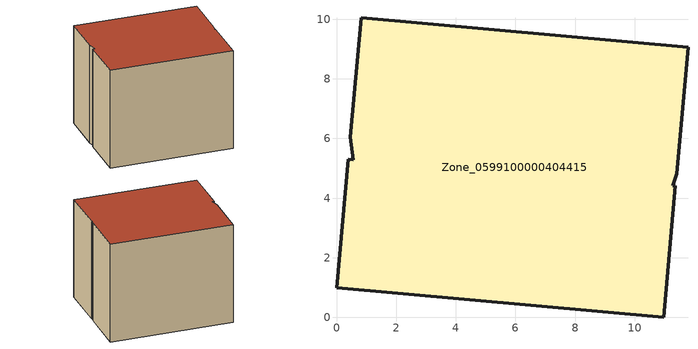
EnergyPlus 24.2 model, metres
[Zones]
Zone_0599100000404415
 floor ground (C_G): 11.4,4.81 11.28,4.42 11.36,4.41 10.96,0 0,1 0.39,5.31 0.56,5.29 0.46,6.04 0.82,10.05 11.78,9.05 z0
 wall outside (C_F): 0.82,10.05 0.46,6.04 0.56,5.29 0.39,5.31 0,1 10.96,0 11.36,4.41 11.28,4.42 11.4,4.81 11.78,9.05 0.82,10.05 z0:9.16
 roof outside (C_R): 11.4,4.81 11.78,9.05 0.82,10.05 0.46,6.04 0.56,5.29 0.39,5.31 0,1 10.96,0 11.36,4.41 11.28,4.42 z9.16
[BUILDING]
Pand.0599100000404415: North Axis=0; Terrain=City; Loads Convergence Tolerance Value=0.04; Temperature Convergence Tolerance Value=0.4; Solar Distribution=FullExterior; Maximum Number of Warmup Days=25; Minimum Number of Warmup Days=1
[Site:Location]
Rotterdam.The.Hague.AP_ZH_NLD Design_Conditions: Latitude=51.96; Longitude=4.45; Time Zone=1; Elevation=-4.5
[SITE:GROUNDTEMPERATURE:BUILDINGSURFACE]
18, 18, 18, 18, 18, 18, 18, 18, 18, 18, 18, 18
[MATERIAL] Thermal Absorptance=0.9; Solar Absorptance=0.7; Visible Absorptance=0.7
Name | Roughness | Thickness | Conductivity | Density | Specific Heat
G.TC.1992-2005 | MediumSmooth | 0.15 | 0.06 | 540 | 1210
F.TC.1992-2005 | Rough | 0.3 | 0.12 | 1920 | 840
R.TC.1992-2005 | MediumRough | 0.2 | 0.08 | 1500 | 1000
[CONSTRUCTION]
C_G: G.TC.1992-2005
C_F: F.TC.1992-2005
C_R: R.TC.1992-2005
[ZONE]
Zone_0599100000404415: Type=1; Multiplier=1; Ceiling Height=Autocalculate; Volume=Autocalculate; Floor Area=autocalculate; Part of Total Floor Area=Yes
[ZONEINFILTRATION:DESIGNFLOWRATE]
Infil_Zone_0599100000404415: Zone or ZoneList or Space or SpaceList=Zone_0599100000404415; Schedule=AlwaysOn; Design Flow Rate Calculation Method=Flow/Area; Flow Rate per Floor Area=0.0015; Constant Term Coefficient=1; Temperature Term Coefficient=0; Velocity Term Coefficient=0; Velocity Squared Term Coefficient=0
[HVACTEMPLATE:ZONE:IDEALLOADSAIRSYSTEM]
Zone_0599100000404415: Maximum Heating Supply Air Temperature=50; Minimum Cooling Supply Air Temperature=13; Maximum Heating Supply Air Humidity Ratio=0.0156; Minimum Cooling Supply Air Humidity Ratio=0.0077; Heating Limit=NoLimit; Cooling Limit=NoLimit; Dehumidification Control Type=ConstantSensibleHeatRatio; Cooling Sensible Heat Ratio=0.7; Dehumidification Setpoint=60; Humidification Control Type=None; Humidification Setpoint=30; Outdoor Air Method=None; Outdoor Air Flow Rate per Person=0.00944; Outdoor Air Flow Rate per Zone Floor Area=0; Outdoor Air Flow Rate per Zone=0; Demand Controlled Ventilation Type=None; Outdoor Air Economizer Type=NoEconomizer; Heat Recovery Type=None; Sensible Heat Recovery Effectiveness=0.7; Latent Heat Recovery Effectiveness=0.65
[ZONECONTROL:THERMOSTAT]
ThermostatControl_Zone_0599100000404415: Zone or ZoneList=Zone_0599100000404415; Control Type Schedule=DualSetpointControlType; Control 1=Thermostat_Zone_0599100000404415; Temperature Difference Between Cutout And Setpoint=0
[THERMOSTATSETPOINT:DUALSETPOINT]
Thermostat_Zone_0599100000404415: Heating Setpoint Temperature Schedule=HeatingSetpoint_Zone_0599100000404415; Cooling Setpoint Temperature Schedule=CoolingSetpoint_Zone_0599100000404415
[SCHEDULE:COMPACT]
HeatingSetpoint_Zone_0599100000404415: Through: 12/31, For: AllDays, Until: 24:00, 21
CoolingSetpoint_Zone_0599100000404415: Through: 12/31, For: AllDays, Until: 24:00, 24
DualSetpointControlType: Through: 12/31, For: AllDays, Until: 24:00, 4
AlwaysOn: Through: 12/31, For: AllDays, Until: 24:00, 1
